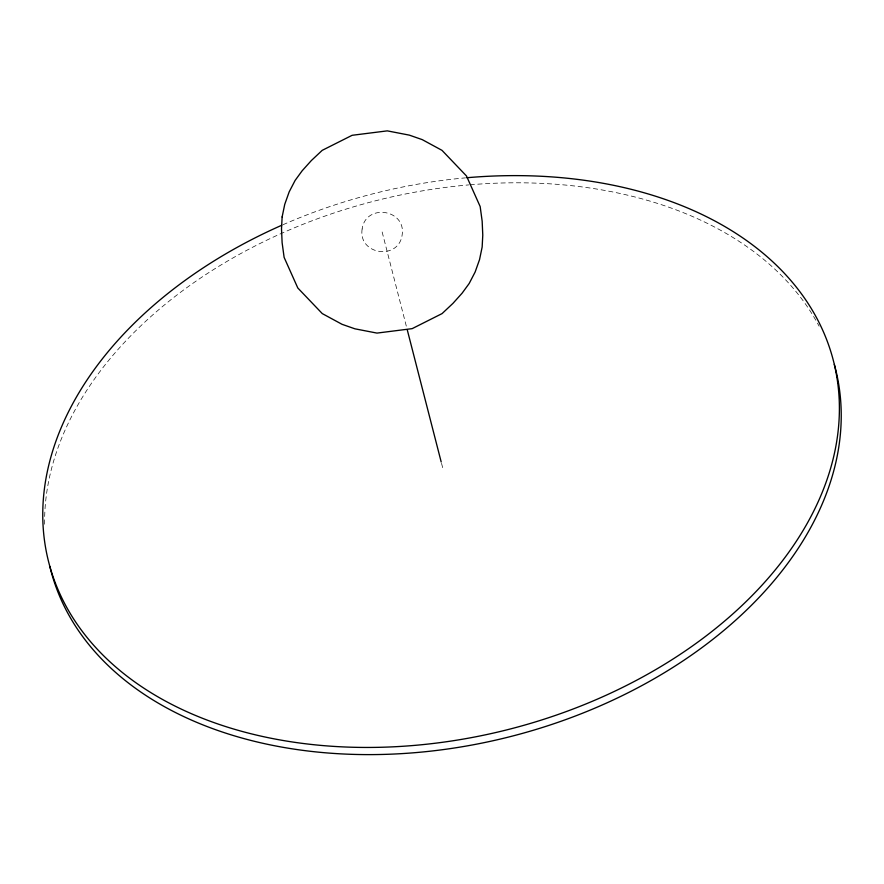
<?xml version="1.0" encoding="UTF-8"?>
<svg xmlns="http://www.w3.org/2000/svg" width="884" height="884" viewBox="0 0 884 884"><rect width="100%" height="100%" fill="white"/><g stroke="black" fill="none" stroke-linecap="round" stroke-linejoin="round"><path stroke-width="0.66" stroke-dasharray="4.42 3.31" d="M382.142 231.973L406.518 326.936M441.547 463.349L442.917 468.708M44.62 524.223A405.071 276.261 -14.4 0 1 468.686 184.911M470.034 184.8A405.071 276.261 -14.4 0 1 819.092 326.196M282.935 224.746A405.071 276.261 -14.4 0 1 465.503 177.861M362.142 228.967C358.02 254.912 398.618 260.725 402.143 234.978C406.264 209.044 365.656 203.221 362.142 228.967"/><path stroke-width="1.33" d="M407.204 329.61L441.204 462.012M834.319 364.429A405.071 276.261 -14.4 0 1 512.035 736.173A405.071 276.261 -14.4 0 1 49.836 566.445M466.851 177.739A405.071 276.261 -14.4 0 1 803.213 530.278A405.071 276.261 -14.4 0 1 156.921 696.272A405.071 276.261 -14.4 0 1 281.698 225.287M282.129 216.934L281.51 228.845L282.118 242.691L284.118 257.388L297.798 287.974L322.273 313.599L342.053 324.317L354.904 328.815L376.982 333.091L412.154 328.649L442.077 313.599L452.939 303.389L462.1 293.19L469.161 283.521L475.106 272.084L479.537 259.631L482.156 247.012L482.774 235.111L482.167 221.254L480.167 206.558L466.487 175.982L442.011 150.357L422.232 139.628L409.369 135.142L387.291 130.865L352.13 135.296L322.207 150.346L311.345 160.556L302.173 170.756L295.123 180.424L289.178 191.872L284.747 204.326L282.129 216.934"/></g></svg>
